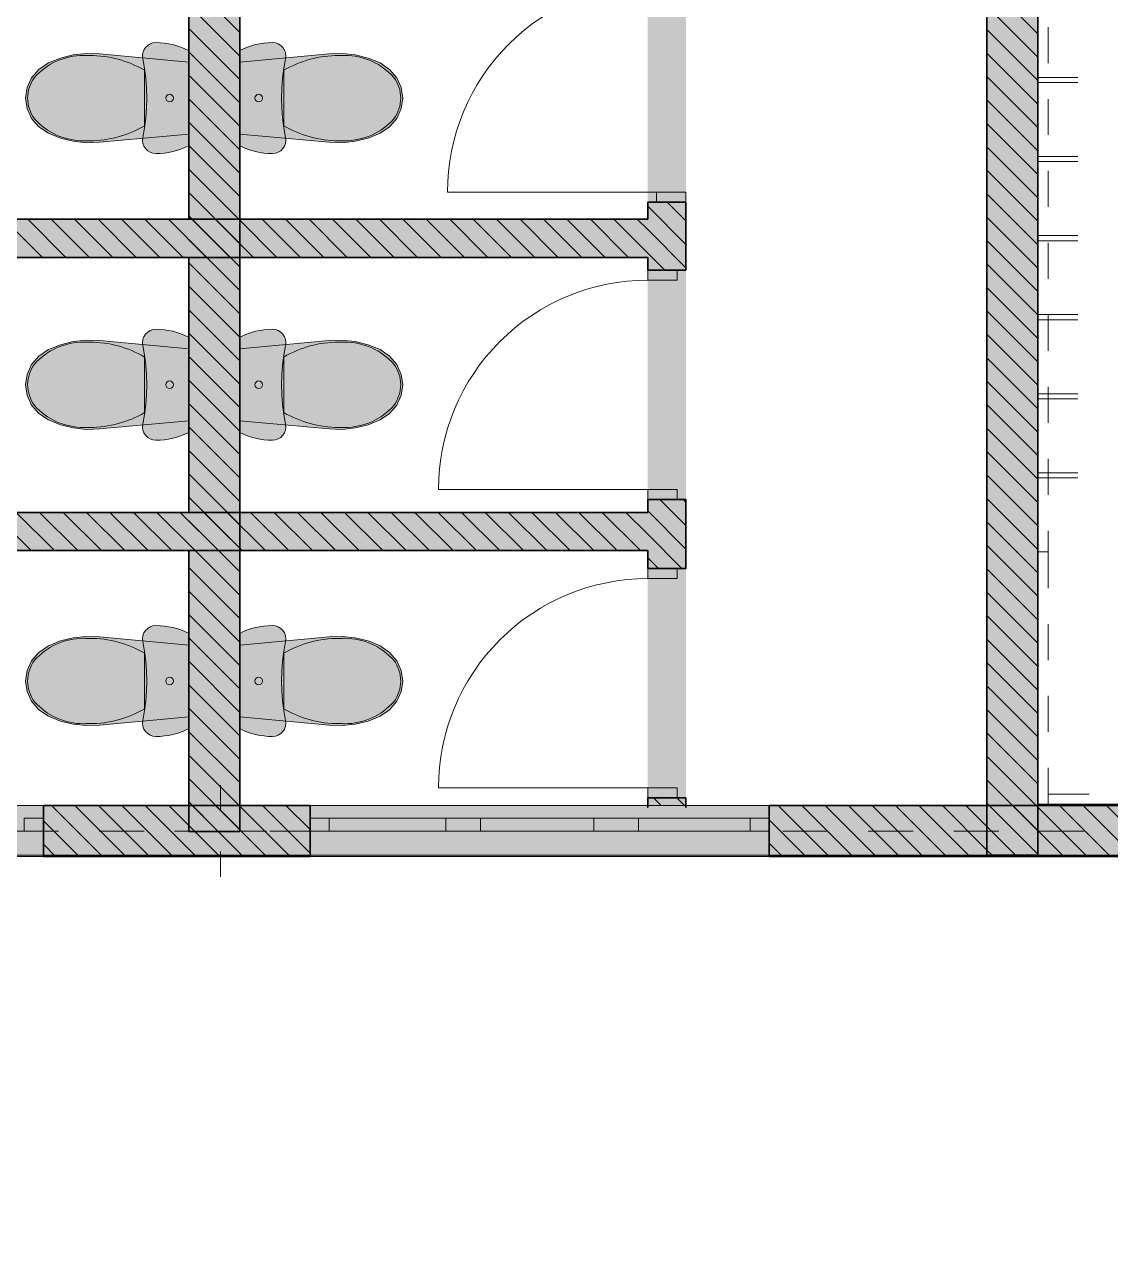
# Model space of a CAD drawing. Header units: inches. Extents: x 206002 to 410047, y 60394 to 83306.
# Drawn here: x 348531 to 352802, y 63865 to 68637 of the extents above; entities that cross this region are included whole.
import ezdxf

# ---------------------------------------------------------------- set-up
doc = ezdxf.new("R2010")
doc.units = ezdxf.units.IN
doc.header["$MEASUREMENT"] = 0
doc.layers.add('PDF_Structural - Bearing', color=7, linetype='Continuous')
doc.layers.add('PDF_Structural - Combined', color=7, linetype='Continuous')

msp = doc.modelspace()

# ---------------------------------------------------------------- hatches: boundary and pattern name
at = {"layer": 'PDF_Structural - Combined', "true_color": 0xffffff, "transparency": 33554559}
for points in [[(349177.1, 68159.1), (349177.1, 68533.6), (349161.9, 68540.7), (349146.4, 68546.9), (349130.6, 68552.2), (349114.5, 68556.6), (349098.1, 68560), (349081.6, 68562.5), (349064.9, 68563.9), (349048.2, 68564.4), (349036.7, 68563.1), (349025.7, 68559.4), (349015.8, 68553.1), (349007.5, 68545), (349001.2, 68535.3), (348997.1, 68524.4), (348995.6, 68512.8), (348996.6, 68501.2), (349003.4, 68462.8), (349008.3, 68424.2), (349011.2, 68385.3), (349012.2, 68346.3), (349011.2, 68307.4), (349008.3, 68268.5), (349003.4, 68229.8), (348996.6, 68191.4), (348995.6, 68179.9), (348997.1, 68168.3), (349001.2, 68157.4), (349007.5, 68147.6), (349015.8, 68139.5), (349025.7, 68133.3), (349036.7, 68129.5), (349048.2, 68128.2), (349064.9, 68128.7), (349081.6, 68130.2), (349098.1, 68132.6), (349114.5, 68136), (349130.6, 68140.5), (349146.4, 68145.7), (349161.9, 68152)], [(349377.6, 68159.1), (349392.7, 68152), (349408.2, 68145.7), (349424.1, 68140.5), (349440.2, 68136), (349456.5, 68132.6), (349473.1, 68130.2), (349489.7, 68128.7), (349506.4, 68128.2), (349518, 68129.5), (349529, 68133.3), (349538.9, 68139.5), (349547.2, 68147.6), (349553.5, 68157.4), (349557.5, 68168.3), (349559.1, 68179.9), (349558, 68191.4), (349551.2, 68229.8), (349546.3, 68268.5), (349543.4, 68307.4), (349542.4, 68346.3), (349543.4, 68385.3), (349546.3, 68424.2), (349551.2, 68462.8), (349558, 68501.2), (349559.1, 68512.8), (349557.5, 68524.4), (349553.5, 68535.3), (349547.2, 68545), (349538.9, 68553.1), (349529, 68559.4), (349518, 68563.1), (349506.4, 68564.4), (349489.7, 68563.9), (349473.1, 68562.5), (349456.5, 68560), (349440.2, 68556.6), (349424.1, 68552.2), (349408.2, 68546.9), (349392.7, 68540.7), (349377.6, 68533.6)], [(348722.4, 68176.5), (348773.9, 68170.9), (348825.8, 68172.5), (349177.1, 68204.9), (349177.1, 68487.7), (348825.8, 68520.2), (348773.9, 68521.7), (348722.4, 68516.1), (348672.6, 68503.7), (348625.5, 68484.7), (348588.2, 68459), (348559.6, 68425.9), (348541.6, 68387.5), (348535.4, 68346.3), (348541.6, 68305.2), (348559.6, 68266.8), (348588.2, 68233.6), (348625.5, 68207.9), (348672.6, 68188.9)], [(349832.2, 68176.5), (349882.1, 68188.9), (349929.2, 68207.9), (349966.5, 68233.6), (349995, 68266.8), (350013, 68305.2), (350019.3, 68346.3), (350013, 68387.5), (349995, 68425.9), (349966.5, 68459), (349929.2, 68484.7), (349882.1, 68503.7), (349832.2, 68516.1), (349780.7, 68521.7), (349728.9, 68520.2), (349377.6, 68487.7), (349377.6, 68204.9), (349728.9, 68172.5), (349780.7, 68170.9)], [(349177.1, 67031.8), (349177.1, 67406.3), (349161.9, 67413.4), (349146.4, 67419.8), (349130.6, 67425), (349114.5, 67429.4), (349098.1, 67432.8), (349081.6, 67435.2), (349064.9, 67436.7), (349048.2, 67437.2), (349036.7, 67435.9), (349025.7, 67432.1), (349015.8, 67426), (349007.5, 67417.9), (349001.2, 67408), (348997.1, 67397.1), (348995.6, 67385.6), (348996.6, 67374), (349003.4, 67335.6), (349008.3, 67296.9), (349011.2, 67258), (349012.2, 67219.1), (349011.2, 67180.1), (349008.3, 67141.2), (349003.4, 67102.6), (348996.6, 67064.2), (348995.6, 67052.6), (348997.1, 67041.1), (349001.2, 67030.1), (349007.5, 67020.4), (349015.8, 67012.2), (349025.7, 67006.1), (349036.7, 67002.4), (349048.2, 67001.1), (349064.9, 67001.6), (349081.6, 67003), (349098.1, 67005.5), (349114.5, 67008.9), (349130.6, 67013.2), (349146.4, 67018.5), (349161.9, 67024.7)], [(349377.6, 67031.8), (349392.7, 67024.7), (349408.2, 67018.5), (349424.1, 67013.2), (349440.2, 67008.9), (349456.5, 67005.5), (349473.1, 67003), (349489.7, 67001.6), (349506.4, 67001.1), (349518, 67002.4), (349529, 67006.1), (349538.9, 67012.2), (349547.2, 67020.4), (349553.5, 67030.1), (349557.5, 67041.1), (349559.1, 67052.6), (349558, 67064.2), (349551.2, 67102.6), (349546.3, 67141.2), (349543.4, 67180.1), (349542.4, 67219.1), (349543.4, 67258), (349546.3, 67296.9), (349551.2, 67335.6), (349558, 67374), (349559.1, 67385.6), (349557.5, 67397.1), (349553.5, 67408), (349547.2, 67417.9), (349538.9, 67426), (349529, 67432.1), (349518, 67435.9), (349506.4, 67437.2), (349489.7, 67436.7), (349473.1, 67435.2), (349456.5, 67432.8), (349440.2, 67429.4), (349424.1, 67425), (349408.2, 67419.8), (349392.7, 67413.4), (349377.6, 67406.3)], [(348722.4, 67049.3), (348773.9, 67043.8), (348825.8, 67045.3), (349177.1, 67077.8), (349177.1, 67360.5), (348825.8, 67392.9), (348773.9, 67394.5), (348722.4, 67389), (348672.6, 67376.5), (348625.5, 67357.5), (348588.2, 67331.8), (348559.6, 67298.6), (348541.6, 67260.2), (348535.4, 67219.1), (348541.6, 67177.9), (348559.6, 67139.5), (348588.2, 67106.4), (348625.5, 67080.8), (348672.6, 67061.7)], [(349832.2, 67049.3), (349882.1, 67061.7), (349929.2, 67080.8), (349966.5, 67106.4), (349995, 67139.5), (350013, 67177.9), (350019.3, 67219.1), (350013, 67260.2), (349995, 67298.6), (349966.5, 67331.8), (349929.2, 67357.5), (349882.1, 67376.5), (349832.2, 67389), (349780.7, 67394.5), (349728.9, 67392.9), (349377.6, 67360.5), (349377.6, 67077.8), (349728.9, 67045.3), (349780.7, 67043.8)], [(348722.4, 65884.5), (348773.9, 65879), (348825.8, 65880.6), (349177.1, 65913.1), (349177.1, 66195.7), (348825.8, 66228.2), (348773.9, 66229.7), (348722.4, 66224.3), (348672.6, 66211.9), (348625.5, 66192.7), (348588.2, 66167.1), (348559.6, 66134), (348541.6, 66095.6), (348535.4, 66054.4), (348541.6, 66013.3), (348559.6, 65974.9), (348588.2, 65941.7), (348625.5, 65916), (348672.6, 65896.9)], [(349177.1, 65867.2), (349177.1, 66241.7), (349161.9, 66248.8), (349146.4, 66255), (349130.6, 66260.3), (349114.5, 66264.6), (349098.1, 66268), (349081.6, 66270.5), (349064.9, 66271.9), (349048.2, 66272.4), (349036.7, 66271.2), (349025.7, 66267.4), (349015.8, 66261.3), (349007.5, 66253.1), (349001.2, 66243.4), (348997.1, 66232.4), (348995.6, 66220.9), (348996.6, 66209.3), (349003.4, 66171), (349008.3, 66132.3), (349011.2, 66093.4), (349012.2, 66054.4), (349011.2, 66015.5), (349008.3, 65976.6), (349003.4, 65937.9), (348996.6, 65899.5), (348995.6, 65887.9), (348997.1, 65876.4), (349001.2, 65865.5), (349007.5, 65855.6), (349015.8, 65847.5), (349025.7, 65841.4), (349036.7, 65837.6), (349048.2, 65836.3), (349064.9, 65836.8), (349081.6, 65838.3), (349098.1, 65840.7), (349114.5, 65844.1), (349130.6, 65848.5), (349146.4, 65853.8), (349161.9, 65860.1)], [(349377.6, 65867.2), (349392.7, 65860.1), (349408.2, 65853.8), (349424.1, 65848.5), (349440.2, 65844.1), (349456.5, 65840.7), (349473.1, 65838.3), (349489.7, 65836.8), (349506.4, 65836.3), (349518, 65837.6), (349529, 65841.4), (349538.9, 65847.5), (349547.2, 65855.6), (349553.5, 65865.5), (349557.5, 65876.4), (349559.1, 65887.9), (349558, 65899.5), (349551.2, 65937.9), (349546.3, 65976.6), (349543.4, 66015.5), (349542.4, 66054.4), (349543.4, 66093.4), (349546.3, 66132.3), (349551.2, 66171), (349558, 66209.3), (349559.1, 66220.9), (349557.5, 66232.4), (349553.5, 66243.4), (349547.2, 66253.1), (349538.9, 66261.3), (349529, 66267.4), (349518, 66271.2), (349506.4, 66272.4), (349489.7, 66271.9), (349473.1, 66270.5), (349456.5, 66268), (349440.2, 66264.6), (349424.1, 66260.3), (349408.2, 66255), (349392.7, 66248.8), (349377.6, 66241.7)], [(349832.2, 65884.5), (349882.1, 65896.9), (349929.2, 65916), (349966.5, 65941.7), (349995, 65974.9), (350013, 66013.3), (350019.3, 66054.4), (350013, 66095.6), (349995, 66134), (349966.5, 66167.1), (349929.2, 66192.7), (349882.1, 66211.9), (349832.2, 66224.3), (349780.7, 66229.7), (349728.9, 66228.2), (349377.6, 66195.7), (349377.6, 65913.1), (349728.9, 65880.6), (349780.7, 65879)]]:
    msp.add_hatch(color=7, dxfattribs=at).paths.add_polyline_path(points)

# ---------------------------------------------------------------- linework, layer by layer
at = {"layer": 'PDF_Structural - Bearing', "lineweight": 18}
msp.add_lwpolyline([(409967, 74292.9), (379486.7, 74292.9), (379486.7, 81254.4), (376478.8, 81254.4), (376478.8, 74292.9), (345998.6, 74292.9), (345998.6, 65369.4), (355523.7, 65369.4), (355523.7, 63865.4), (400642.4, 63865.4), (400642.4, 65369.4), (409967, 65369.4)], close=True, dxfattribs=at)
at = {"layer": 'PDF_Structural - Bearing', "lineweight": 35}
for points in [[(352077.6, 71886.5), (352114.7, 71886.5), (352077.6, 71886.5), (352077.6, 72001.8), (352077.6, 71886.5), (352315.2, 71886.5), (352315.2, 65369.4), (352515.7, 65369.4), (352515.7, 71986.8), (352315.2, 71986.8)], [(349177.1, 66567.2), (349177.1, 65462.7), (349377.6, 65462.7), (349377.6, 68873.3), (350981.7, 68873.3), (350981.7, 68839.4), (351016.8, 68839.4), (350981.7, 68839.4), (350981.7, 68876.5), (350981.7, 68839.4)], [(349177.1, 68873.3), (349177.1, 67870.6)], [(350981.7, 67937), (350981.7, 67899.9), (350981.7, 67937), (351016.8, 67937), (350981.7, 67937), (350981.7, 67870.6), (349302.3, 67870.6), (347552.7, 67870.6), (347552.7, 67922.3), (347552.7, 67885.2), (347552.7, 67922.3), (347552.7, 67885.2)], [(351132.1, 67937), (351132.1, 67670.3), (351097, 67670.3), (350981.7, 67670.3), (350981.7, 67707.4)], [(351132.1, 67899.9), (351132.1, 67937), (351132.1, 67899.9), (351132.1, 67937), (351016.8, 67937), (351132.1, 67937), (351016.8, 67937), (350981.7, 67937), (350981.7, 67899.9)], [(347552.7, 67707.4), (347552.7, 67670.3), (347552.7, 67707.4), (347552.7, 67670.3), (347552.7, 67720.2), (349302.3, 67720.2), (350981.7, 67720.2), (350981.7, 67670.3), (351097, 67670.3), (350981.7, 67670.3), (350981.7, 67707.4), (350981.7, 67670.3)], [(349177.1, 67720.2), (349177.1, 66717.6)], [(351132.1, 67670.3), (351132.1, 67707.4)], [(350981.7, 66767.9), (350981.7, 66730.8), (350981.7, 66767.9), (351097, 66767.9), (350981.7, 66767.9), (350981.7, 66717.6), (349302.3, 66717.6), (347552.7, 66717.6), (347552.7, 66767.9), (347552.7, 66730.8), (347552.7, 66767.9), (347552.7, 66730.8)], [(351132.1, 66767.9), (351132.1, 66497.1), (351097, 66497.1), (350981.7, 66497.1), (350981.7, 66534.2)], [(350981.7, 66730.8), (350981.7, 66767.9), (351097, 66767.9), (351132.1, 66767.9), (351097, 66767.9), (351132.1, 66767.9), (351132.1, 66730.8), (351132.1, 66767.9), (351132.1, 66730.8)], [(347552.7, 66563.9), (347552.7, 66526.8), (347552.7, 66563.9), (347552.7, 66526.8), (347552.7, 66567.2), (349302.3, 66567.2), (350981.7, 66567.2), (350981.7, 66497.1), (351097, 66497.1), (350981.7, 66497.1), (350981.7, 66534.2), (350981.7, 66497.1)], [(351132.1, 66497.1), (351132.1, 66534.2)], [(349604.4, 65364.3), (349654.5, 65364.3), (349654.5, 65464.6), (349654.5, 65514.7), (349654.5, 65564.9), (348605.8, 65564.9), (348605.8, 65514.7), (348605.8, 65464.6), (348605.8, 65364.3), (348655.9, 65364.3)], [(350981.7, 65594.8), (350981.7, 65557.7), (350981.7, 65594.8), (351097, 65594.8), (351132.1, 65594.8), (351132.1, 65557.7), (351132.1, 65594.8), (351132.1, 65557.7)], [(351132.1, 65594.8), (351097, 65594.8), (350981.7, 65594.8), (350981.7, 65557.7)], [(351132.1, 65564.9), (351132.1, 65594.8), (351097, 65594.8), (350981.7, 65594.8), (350981.7, 65564.9)], [(351459.3, 65364.3), (351459.3, 65464.6), (351459.3, 65514.7), (351459.3, 65564.9), (352315.2, 65564.9), (353020.8, 65564.9), (353020.8, 65514.7), (353020.8, 65464.6), (353020.8, 65364.3), (352970.6, 65364.3)], [(348605.8, 65364.3), (349654.5, 65364.3)], [(351509.4, 65364.3), (351459.3, 65364.3), (352315.2, 65364.3), (353020.8, 65364.3)]]:
    msp.add_lwpolyline(points, dxfattribs=at)
at = {"layer": 'PDF_Structural - Bearing', "lineweight": 9}
for points in [[(349177.1, 68804.6), (349377.6, 68604.1)], [(352315.2, 68800), (352515.7, 68599.5)], [(349177.1, 68712.4), (349377.6, 68511.8)], [(352315.2, 68707.8), (352515.7, 68507.3)], [(349177.1, 68620.2), (349377.6, 68419.7)], [(352315.2, 68615.7), (352515.7, 68415.2)], [(349177.1, 68528.1), (349377.6, 68327.5)], [(352315.2, 68523.6), (352515.7, 68323)], [(349177.1, 68435.9), (349377.6, 68235.4)], [(352315.2, 68431.4), (352515.7, 68230.9)], [(349177.1, 68343.7), (349377.6, 68143.2)], [(352315.2, 68339.2), (352515.7, 68138.7)], [(349177.1, 68251.5), (349377.6, 68051)], [(352315.2, 68247), (352515.7, 68046.5)], [(349177.1, 68159.4), (349377.6, 67958.9)], [(352315.2, 68154.9), (352515.7, 67954.4)], [(349177.1, 68067.3), (349377.6, 67866.7)], [(352315.2, 68062.8), (352515.7, 67862.2)], [(349177.1, 67975), (349377.6, 67774.5)], [(352315.2, 67970.5), (352515.7, 67770)], [(350981.7, 67921.6), (351132.1, 67771.2)], [(351058.4, 67937), (351132.1, 67863.3)], [(348452, 67870.6), (348602.4, 67720.2)], [(348544.1, 67870.6), (348694.5, 67720.2)], [(348636.3, 67870.6), (348786.7, 67720.2)], [(348728.5, 67870.6), (348878.8, 67720.2)], [(348820.6, 67870.6), (348971, 67720.2)], [(348912.8, 67870.6), (349063.2, 67720.2)], [(349005, 67870.6), (349155.3, 67720.2)], [(349097.1, 67870.6), (349247.5, 67720.2)], [(349177.1, 67882.9), (349377.6, 67682.3)], [(349189.3, 67870.6), (349302.3, 67757.6), (349339.7, 67720.2)], [(349281.5, 67870.6), (349302.3, 67849.8), (349431.9, 67720.2)], [(349373.6, 67870.6), (349524, 67720.2)], [(349465.8, 67870.6), (349616.2, 67720.2)], [(349558, 67870.6), (349708.4, 67720.2)], [(349650.1, 67870.6), (349800.5, 67720.2)], [(349742.3, 67870.6), (349892.7, 67720.2)], [(349834.5, 67870.6), (349984.8, 67720.2)], [(349926.6, 67870.6), (350077, 67720.2)], [(350018.8, 67870.6), (350169.2, 67720.2)], [(350111, 67870.6), (350261.3, 67720.2)], [(350203.1, 67870.6), (350353.5, 67720.2)], [(350295.3, 67870.6), (350445.7, 67720.2)], [(350387.5, 67870.6), (350537.8, 67720.2)], [(350479.6, 67870.6), (350630, 67720.2)], [(350571.8, 67870.6), (350722.2, 67720.2)], [(350663.9, 67870.6), (350814.3, 67720.2)], [(350756.1, 67870.6), (350906.5, 67720.2)], [(350848.3, 67870.6), (350981.7, 67737.2), (351048.7, 67670.3)], [(350940.5, 67870.6), (350981.7, 67829.4), (351132.1, 67679)], [(352315.2, 67878.4), (352515.7, 67677.8)], [(349177.1, 67790.7), (349377.6, 67590.2)], [(352315.2, 67786.2), (352515.7, 67585.7)], [(349177.1, 67698.6), (349377.6, 67498.1)], [(352315.2, 67694.1), (352515.7, 67493.6)], [(349177.1, 67606.5), (349377.6, 67405.9)], [(352315.2, 67601.8), (352515.7, 67401.3)], [(349177.1, 67514.2), (349377.6, 67313.7)], [(352315.2, 67509.7), (352515.7, 67309.2)], [(349177.1, 67422.1), (349377.6, 67221.5)], [(352315.2, 67417.6), (352515.7, 67217)], [(349177.1, 67329.9), (349377.6, 67129.4)], [(352315.2, 67325.4), (352515.7, 67124.9)], [(349177.1, 67237.8), (349377.6, 67037.3)], [(352315.2, 67233.2), (352515.7, 67032.6)], [(349177.1, 67145.5), (349377.6, 66945)], [(352315.2, 67141), (352515.7, 66940.5)], [(349177.1, 67053.4), (349377.6, 66852.9)], [(352315.2, 67048.9), (352515.7, 66848.4)], [(349177.1, 66961.3), (349377.6, 66760.7)], [(352315.2, 66956.7), (352515.7, 66756.2)], [(349177.1, 66869.1), (349377.6, 66668.6)], [(352315.2, 66864.5), (352515.7, 66664)], [(349177.1, 66776.9), (349377.6, 66576.3)], [(351029.4, 66767.9), (351132.1, 66665.2)], [(351121.5, 66767.9), (351132.1, 66757.3)], [(352315.2, 66772.4), (352515.7, 66571.8)], [(348406.8, 66717.6), (348557.2, 66567.2)], [(348499, 66717.6), (348649.4, 66567.2)], [(348591.2, 66717.6), (348741.6, 66567.2)], [(348683.3, 66717.6), (348833.7, 66567.2)], [(348775.5, 66717.6), (348925.9, 66567.2)], [(348867.7, 66717.6), (349018.1, 66567.2)], [(348959.8, 66717.6), (349110.2, 66567.2)], [(349052, 66717.6), (349202.4, 66567.2)], [(349144.2, 66717.6), (349294.6, 66567.2)], [(349236.3, 66717.6), (349302.3, 66651.6), (349386.7, 66567.2)], [(349328.5, 66717.6), (349478.9, 66567.2)], [(349420.7, 66717.6), (349571.1, 66567.2)], [(349512.8, 66717.6), (349663.2, 66567.2)], [(349605, 66717.6), (349755.4, 66567.2)], [(349697.2, 66717.6), (349847.6, 66567.2)], [(349789.3, 66717.6), (349939.7, 66567.2)], [(349881.5, 66717.6), (350031.9, 66567.2)], [(349973.7, 66717.6), (350124.1, 66567.2)], [(350065.8, 66717.6), (350216.2, 66567.2)], [(350158, 66717.6), (350308.4, 66567.2)], [(350250.2, 66717.6), (350400.6, 66567.2)], [(350342.3, 66717.6), (350492.7, 66567.2)], [(350434.5, 66717.6), (350584.9, 66567.2)], [(350526.7, 66717.6), (350677.1, 66567.2)], [(350618.8, 66717.6), (350769.2, 66567.2)], [(350711, 66717.6), (350861.4, 66567.2)], [(350803.2, 66717.6), (350953.6, 66567.2)], [(350895.3, 66717.6), (350981.7, 66631.2), (351115.8, 66497.1)], [(350981.7, 66723.4), (351132.1, 66573)], [(349177.1, 66684.7), (349377.6, 66484.2)], [(352315.2, 66680.2), (352515.7, 66479.7)], [(349177.1, 66592.6), (349377.6, 66392.1)], [(352315.2, 66588.1), (352515.7, 66387.5)], [(350981.7, 66539), (351023.6, 66497.1)], [(349177.1, 66500.4), (349377.6, 66299.9)], [(352315.2, 66495.9), (352515.7, 66295.4)], [(349177.1, 66408.2), (349377.6, 66207.7)], [(352315.2, 66403.7), (352515.7, 66203.2)], [(349177.1, 66316.1), (349377.6, 66115.5)], [(352315.2, 66311.5), (352515.7, 66111)], [(349177.1, 66223.9), (349377.6, 66023.4)], [(352315.2, 66219.4), (352515.7, 66018.9)], [(349177.1, 66131.8), (349377.6, 65931.2)], [(352315.2, 66127.3), (352515.7, 65926.7)], [(349177.1, 66039.5), (349377.6, 65839)], [(352315.2, 66035), (352515.7, 65834.5)], [(349177.1, 65947.4), (349377.6, 65746.9)], [(352315.2, 65942.9), (352515.7, 65742.3)], [(349177.1, 65855.2), (349377.6, 65654.7)], [(352315.2, 65850.7), (352515.7, 65650.2)], [(349177.1, 65763.1), (349377.6, 65562.6)], [(352315.2, 65758.6), (352515.7, 65558.1)], [(349177.1, 65671), (349377.6, 65470.4)], [(352315.2, 65666.3), (352515.7, 65465.8)], [(348637.9, 65564.9), (348838.4, 65364.3)], [(348730.1, 65564.9), (348930.6, 65364.3)], [(348822.2, 65564.9), (349022.8, 65364.3)], [(348914.4, 65564.9), (349114.9, 65364.3)], [(349006.6, 65564.9), (349207.1, 65364.3)], [(349098.7, 65564.9), (349299.3, 65364.3)], [(349177.1, 65578.7), (349293.1, 65462.7)], [(349190.9, 65564.9), (349391.4, 65364.3)], [(349283.1, 65564.9), (349483.6, 65364.3)], [(349375.2, 65564.9), (349575.8, 65364.3)], [(349467.4, 65564.9), (349654.5, 65377.8)], [(349559.6, 65564.9), (349654.5, 65469.9)], [(349651.7, 65564.9), (349654.5, 65562.1)], [(351004.3, 65594.8), (351034.2, 65564.9)], [(351096.5, 65594.8), (351126.4, 65564.9)], [(351495.1, 65564.9), (351695.6, 65364.3)], [(351587.2, 65564.9), (351787.7, 65364.3)], [(351679.4, 65564.9), (351880, 65364.3)], [(351771.6, 65564.9), (351972.1, 65364.3)], [(351863.7, 65564.9), (352064.2, 65364.3)], [(351955.9, 65564.9), (352156.4, 65364.3)], [(352048.1, 65564.9), (352248.6, 65364.3)], [(352140.2, 65564.9), (352315.2, 65389.9)], [(352232.4, 65564.9), (352315.2, 65482.1)], [(352315.2, 65574.2), (352515.7, 65373.7)], [(352324.5, 65564.9), (352525.1, 65364.3)], [(352416.8, 65564.9), (352617.3, 65364.3)], [(352508.9, 65564.9), (352709.4, 65364.3)], [(352601.1, 65564.9), (352801.6, 65364.3)], [(352693.2, 65564.9), (352893.7, 65364.3)], [(352785.3, 65564.9), (352985.9, 65364.3)], [(348605.8, 65504.8), (348746.3, 65364.3)], [(349177.1, 65486.6), (349200.9, 65462.7)], [(351459.3, 65508.5), (351603.4, 65364.3)], [(352427.9, 65369.4), (352315.2, 65482.1), (352432.9, 65364.3)], [(351459.3, 65416.4), (351511.3, 65364.3)], [(348605.8, 65412.7), (348654.1, 65364.3)], [(352335.8, 65369.4), (352315.2, 65389.9), (352340.8, 65364.3)]]:
    msp.add_lwpolyline(points, dxfattribs=at)
at = {"layer": 'PDF_Structural - Bearing', "lineweight": 18}
for points in [[(351016.8, 67977.1), (350194.7, 67977.1, -0.414229), (351016.8, 68799.3)], [(350981.7, 66808), (350159.6, 66808, -0.414229), (350981.7, 67630.2)], [(350981.7, 65634.9), (350159.6, 65634.9, -0.414228), (350981.7, 66457)]]:
    msp.add_lwpolyline(points, format="xyb", dxfattribs=at)
at = {"layer": 'PDF_Structural - Bearing', "lineweight": 20}
for points in [[(351016.8, 67937), (351016.8, 67977.1), (351132.1, 67977.1), (351132.1, 67937)], [(351097, 67670.3), (351097, 67630.2), (350981.7, 67630.2), (350981.7, 67670.3)], [(350981.7, 66767.9), (350981.7, 66808), (351097, 66808), (351097, 66767.9)], [(351097, 66497.1), (351097, 66457), (350981.7, 66457), (350981.7, 66497.1)], [(350981.7, 65594.8), (350981.7, 65634.9), (351097, 65634.9), (351097, 65594.8)]]:
    msp.add_lwpolyline(points, close=True, dxfattribs=at)
at = {"layer": 'PDF_Structural - Bearing', "lineweight": 35}
for points in [[(351132.1, 67707.4), (351132.1, 67670.3), (351097, 67670.3), (351132.1, 67670.3)], [(351132.1, 66534.2), (351132.1, 66497.1), (351097, 66497.1), (351132.1, 66497.1)]]:
    msp.add_lwpolyline(points, close=True, dxfattribs=at)
at = {"layer": 'PDF_Structural - Bearing', "lineweight": 0}
for points in [[(349302.3, 65544.8), (349302.3, 65645.1)], [(349222.1, 65464.6), (349121.8, 65464.6)], [(349302.3, 65464.6), (349302.3, 65464.6)], [(349382.5, 65464.6), (349482.8, 65464.6)], [(349302.3, 65384.4), (349302.3, 65284.1)]]:
    msp.add_lwpolyline(points, dxfattribs=at)
at = {"layer": 'PDF_Structural - Bearing', "lineweight": 13}
for points in [[(348605.8, 65564.9), (346801, 65564.9), (346801, 65514.7), (346801, 65464.6), (346801, 65514.7), (346876.2, 65514.7), (346876.2, 65464.6), (346801, 65464.6), (346801, 65364.3), (348605.8, 65364.3), (348605.8, 65464.6), (348605.8, 65514.7)], [(351459.3, 65564.9), (349654.5, 65564.9), (349654.5, 65514.7), (349654.5, 65464.6), (349654.5, 65514.7), (349729.7, 65514.7), (349729.7, 65464.6), (349654.5, 65464.6), (349654.5, 65364.3), (351459.3, 65364.3), (351459.3, 65464.6), (351459.3, 65514.7)], [(348605.8, 65514.7), (348530.6, 65514.7), (348530.6, 65464.6), (348605.8, 65464.6)], [(350256.1, 65514.7), (350187.9, 65514.7), (350187.9, 65464.6), (350256.1, 65464.6), (350324.3, 65464.6), (350324.3, 65514.7)], [(350857.7, 65514.7), (350770, 65514.7), (350770, 65464.6), (350857.7, 65464.6), (350945.4, 65464.6), (350945.4, 65514.7)], [(351459.3, 65514.7), (351384.1, 65514.7), (351384.1, 65464.6), (351459.3, 65464.6)]]:
    msp.add_lwpolyline(points, close=True, dxfattribs=at)
at = {"layer": 'PDF_Structural - Bearing', "lineweight": 18}
for points in [[(348533, 65564.9), (348674.5, 65564.9)], [(348729.1, 65564.9), (348870.6, 65564.9)], [(348925.3, 65564.9), (349066.8, 65564.9)], [(349121.4, 65564.9), (349262.9, 65564.9)], [(349317.5, 65564.9), (349459, 65564.9)], [(349513.6, 65564.9), (349655.1, 65564.9)], [(349709.8, 65564.9), (349851.3, 65564.9)], [(349905.9, 65564.9), (350047.4, 65564.9)], [(350102, 65564.9), (350243.5, 65564.9)], [(350298.2, 65564.9), (350439.6, 65564.9)], [(350494.3, 65564.9), (350635.8, 65564.9)], [(350690.4, 65564.9), (350831.9, 65564.9)], [(350886.5, 65564.9), (351028, 65564.9)], [(351082.7, 65564.9), (351224.2, 65564.9)], [(351278.8, 65564.9), (351420.3, 65564.9)], [(351474.9, 65564.9), (351616.4, 65564.9)], [(351671, 65564.9), (351812.6, 65564.9)], [(351867.2, 65564.9), (352008.7, 65564.9)], [(352063.3, 65564.9), (352204.8, 65564.9)], [(352259.5, 65564.9), (352400.9, 65564.9)], [(352455.6, 65564.9), (352597, 65564.9)], [(352651.7, 65564.9), (352793.2, 65564.9)], [(348530.8, 65364.3), (348672.3, 65364.3)], [(348726.9, 65364.3), (348868.4, 65364.3)], [(348923.1, 65364.3), (349064.6, 65364.3)], [(349119.2, 65364.3), (349260.7, 65364.3)], [(349315.3, 65364.3), (349456.8, 65364.3)], [(349511.5, 65364.3), (349652.9, 65364.3)], [(349707.6, 65364.3), (349849.1, 65364.3)], [(349903.7, 65364.3), (350045.2, 65364.3)], [(350099.8, 65364.3), (350241.3, 65364.3)], [(350296, 65364.3), (350437.4, 65364.3)], [(350492.1, 65364.3), (350633.6, 65364.3)], [(350688.2, 65364.3), (350829.7, 65364.3)], [(350884.3, 65364.3), (351025.8, 65364.3)], [(351080.5, 65364.3), (351222, 65364.3)], [(351276.6, 65364.3), (351418.1, 65364.3)], [(351472.7, 65364.3), (351614.2, 65364.3)], [(351668.9, 65364.3), (351810.4, 65364.3)], [(351865, 65364.3), (352006.5, 65364.3)], [(352061.1, 65364.3), (352202.6, 65364.3)], [(352257.3, 65364.3), (352398.7, 65364.3)], [(352453.4, 65364.3), (352594.8, 65364.3)], [(352649.5, 65364.3), (352791, 65364.3)]]:
    msp.add_lwpolyline(points, dxfattribs=at)
at = {"layer": 'PDF_Structural - Bearing', "lineweight": 13}
for points in [[(350187.9, 65514.7), (349729.7, 65514.7)], [(350770, 65514.7), (350324.3, 65514.7)], [(351384.1, 65514.7), (350945.4, 65514.7)], [(349729.7, 65464.6), (350187.9, 65464.6)], [(350324.3, 65464.6), (350770, 65464.6)], [(350945.4, 65464.6), (351384.1, 65464.6)], [(348605.8, 65364.3), (348655.9, 65364.3)], [(349654.5, 65364.3), (349604.4, 65364.3)], [(351459.3, 65364.3), (351509.4, 65364.3)]]:
    msp.add_lwpolyline(points, dxfattribs=at)
at = {"layer": 'PDF_Structural - Bearing', "lineweight": 20}
for points in [[(348488.6, 65464.6), (348665.4, 65464.6)], [(348753.9, 65464.6), (348753.9, 65464.6)], [(348824.6, 65464.6), (349001.5, 65464.6)], [(349089.9, 65464.6), (349089.9, 65464.6)], [(349160.6, 65464.6), (349337.5, 65464.6)], [(349425.9, 65464.6), (349425.9, 65464.6)], [(349496.7, 65464.6), (349673.5, 65464.6)], [(349761.9, 65464.6), (349761.9, 65464.6)], [(349832.7, 65464.6), (350009.5, 65464.6)], [(350098, 65464.6), (350098, 65464.6)], [(350168.7, 65464.6), (350345.5, 65464.6)], [(350434, 65464.6), (350434, 65464.6)], [(350504.7, 65464.6), (350681.6, 65464.6)], [(350770, 65464.6), (350770, 65464.6)], [(350840.7, 65464.6), (351017.6, 65464.6)], [(351106, 65464.6), (351106, 65464.6)], [(351176.8, 65464.6), (351353.6, 65464.6)], [(351442, 65464.6), (351442, 65464.6)], [(351512.8, 65464.6), (351689.7, 65464.6)], [(351778.1, 65464.6), (351778.1, 65464.6)], [(351848.8, 65464.6), (352025.6, 65464.6)], [(352114.1, 65464.6), (352114.1, 65464.6)], [(352184.9, 65464.6), (352361.7, 65464.6)], [(352450.2, 65464.6), (352450.2, 65464.6)], [(352520.8, 65464.6), (352697.7, 65464.6)], [(352786.1, 65464.6), (352786.1, 65464.6)]]:
    msp.add_lwpolyline(points, dxfattribs=at)
at = {"layer": 'PDF_Structural - Bearing', "color": 7, "lineweight": 0, "true_color": 0xffffff, "transparency": 33554559}
for points in [[(352515.7, 65369.4), (352315.2, 65369.4), (352515.7, 71986.8), (352315.2, 71986.8)], [(349177.1, 68873.3), (349377.6, 68873.3), (349177.1, 65462.7), (349377.6, 65462.7)], [(351132.1, 67937), (350981.7, 67937), (351132.1, 68839.4), (350981.7, 68839.4)], [(351016.8, 67937), (351132.1, 67937), (351016.8, 67977.1), (351132.1, 67977.1)], [(351132.1, 67937), (351132.1, 67670.3), (350981.7, 67937), (350981.7, 67670.3)], [(349302.3, 67870.6), (349302.3, 67720.2), (347552.7, 67870.6), (347552.7, 67720.2)], [(349302.3, 67720.2), (349302.3, 67870.6), (350981.7, 67720.2), (350981.7, 67870.6)], [(350981.7, 66767.9), (350981.7, 67670.3), (351132.1, 66767.9), (351132.1, 67670.3)], [(351097, 67670.3), (350981.7, 67670.3), (351097, 67630.2), (350981.7, 67630.2)], [(350981.7, 66767.9), (351097, 66767.9), (350981.7, 66808), (351097, 66808)], [(350981.7, 66767.9), (351132.1, 66767.9), (350981.7, 66497.1), (351132.1, 66497.1)], [(349302.3, 66717.6), (349302.3, 66567.2), (347552.7, 66717.6), (347552.7, 66567.2)], [(349302.3, 66567.2), (349302.3, 66717.6), (350981.7, 66567.2), (350981.7, 66717.6)], [(350981.7, 65594.8), (350981.7, 66497.1), (351132.1, 65594.8), (351132.1, 66497.1)], [(351097, 66497.1), (350981.7, 66497.1), (351097, 66457), (350981.7, 66457)], [(350981.7, 65594.8), (351097, 65594.8), (350981.7, 65634.9), (351097, 65634.9)], [(348605.8, 65364.3), (346801, 65364.3), (348605.8, 65564.9), (346801, 65564.9)], [(349654.5, 65364.3), (348605.8, 65364.3), (349654.5, 65564.9), (348605.8, 65564.9)], [(351459.3, 65364.3), (349654.5, 65364.3), (351459.3, 65564.9), (349654.5, 65564.9)], [(350981.7, 65594.8), (351132.1, 65594.8), (350981.7, 65564.9), (351132.1, 65564.9)], [(352315.2, 65364.3), (351459.3, 65364.3), (352315.2, 65564.9), (351459.3, 65564.9)], [(352315.2, 65564.9), (353020.8, 65564.9), (352315.2, 65364.3), (353020.8, 65364.3)], [(348605.8, 65514.7), (348530.6, 65514.7), (348605.8, 65464.6), (348530.6, 65464.6)], [(349654.5, 65464.6), (349729.7, 65464.6), (349654.5, 65514.7), (349729.7, 65514.7)], [(349729.7, 65464.6), (350187.9, 65464.6), (349729.7, 65514.7), (350187.9, 65514.7)], [(350256.1, 65514.7), (350187.9, 65514.7), (350256.1, 65464.6), (350187.9, 65464.6)], [(350256.1, 65464.6), (350324.3, 65464.6), (350256.1, 65514.7), (350324.3, 65514.7)], [(350324.3, 65464.6), (350770, 65464.6), (350324.3, 65514.7), (350770, 65514.7)], [(350857.7, 65514.7), (350770, 65514.7), (350857.7, 65464.6), (350770, 65464.6)], [(350857.7, 65464.6), (350945.4, 65464.6), (350857.7, 65514.7), (350945.4, 65514.7)], [(350945.4, 65464.6), (351384.1, 65464.6), (350945.4, 65514.7), (351384.1, 65514.7)], [(351459.3, 65514.7), (351384.1, 65514.7), (351459.3, 65464.6), (351384.1, 65464.6)]]:
    msp.add_solid(points, dxfattribs=at)
at = {"layer": 'PDF_Structural - Combined', "lineweight": 9}
for points in [[(352515.7, 68488.2), (352515.7, 68629.6)], [(352515.7, 68625.7), (352515.7, 68484.3)], [(352555.8, 68484.3), (352555.8, 68625.7)], [(352672.3, 68427.4), (352515.7, 68427.4)], [(352672.3, 68407.4), (352515.7, 68407.4)], [(352515.7, 68205.2), (352515.7, 68346.7)], [(352515.7, 68342.8), (352515.7, 68201.3)], [(352555.8, 68201.3), (352555.8, 68342.8)], [(352672.3, 68116.6), (352515.7, 68116.6)], [(352672.3, 68096.5), (352515.7, 68096.5)], [(352515.7, 67922.2), (352515.7, 68063.8)], [(352515.7, 68059.8), (352515.7, 67918.4)], [(352555.8, 67918.4), (352555.8, 68059.8)], [(352672.3, 67805.8), (352515.7, 67805.8)], [(352672.3, 67785.7), (352515.7, 67785.7)], [(352515.7, 67639.2), (352515.7, 67780.7)], [(352515.7, 67776.8), (352515.7, 67635.3)], [(352555.8, 67635.3), (352555.8, 67776.8)], [(352515.7, 67356.3), (352515.7, 67497.8)], [(352672.3, 67495), (352515.7, 67495)], [(352515.7, 67493.9), (352515.7, 67352.4)], [(352672.3, 67474.9), (352515.7, 67474.9)], [(352555.8, 67352.4), (352555.8, 67493.9)], [(352515.7, 67073.3), (352515.7, 67214.8)], [(352515.7, 67210.9), (352515.7, 67069.4)], [(352672.3, 67184.1), (352515.7, 67184.1)], [(352555.8, 67069.4), (352555.8, 67210.9)], [(352672.3, 67164.1), (352515.7, 67164.1)], [(352515.7, 66853.3), (352672.3, 66853.3), (352515.7, 66853.3), (352515.7, 66931.9)], [(352515.7, 66928), (352515.7, 66786.5)], [(352555.8, 66786.5), (352555.8, 66928)], [(352515.7, 66716.8), (352515.7, 66873.3), (352672.3, 66873.3)], [(352515.7, 66645), (352515.7, 66562.5), (352555.8, 66562.5), (352555.8, 66645)], [(352515.7, 66433.9), (352515.7, 66575.3)], [(352555.8, 66419.9), (352555.8, 66562.5), (352515.7, 66562.5), (352515.7, 66419.9)], [(352515.7, 66150.9), (352515.7, 66292.4)], [(352515.7, 66278.5), (352515.7, 66137)], [(352555.8, 66137), (352555.8, 66278.5)], [(352515.7, 65868), (352515.7, 66009.4)], [(352515.7, 65995.5), (352515.7, 65854)], [(352555.8, 65854), (352555.8, 65995.5)], [(352588.8, 65569.9), (352515.7, 65569.9), (352515.7, 65726.4)], [(352716.9, 65610), (352555.8, 65610), (352555.8, 65569.9), (352515.7, 65569.9), (352515.7, 65712.6)], [(352555.8, 65712.6), (352555.8, 65569.9), (352716.9, 65569.9), (352858.3, 65569.9), (352999.8, 65569.9), (353141.3, 65569.9), (353282.8, 65569.9), (353424.3, 65569.9), (353565.8, 65569.9), (353707.3, 65569.9), (353848.7, 65569.9), (353990.2, 65569.9), (354131.7, 65569.9), (354273.2, 65569.9), (354414.6, 65569.9), (354556.1, 65569.9), (354697.7, 65569.9), (354839.2, 65569.9), (354980.6, 65569.9), (355122.1, 65569.9), (355283, 65569.9), (355283, 65610), (355122.1, 65610)]]:
    msp.add_lwpolyline(points, dxfattribs=at)
for points in [[(349177.1, 68159.1), (349161.9, 68152), (349146.4, 68145.7), (349130.6, 68140.5), (349114.5, 68136), (349098.1, 68132.6), (349081.6, 68130.2), (349064.9, 68128.7), (349048.2, 68128.2), (349036.7, 68129.5), (349025.7, 68133.3), (349015.8, 68139.5), (349007.5, 68147.6), (349001.2, 68157.4), (348997.1, 68168.3), (348995.6, 68179.9), (348996.6, 68191.4), (349003.4, 68229.8), (349008.3, 68268.5), (349011.2, 68307.4), (349012.2, 68346.3), (349011.2, 68385.3), (349008.3, 68424.2), (349003.4, 68462.8), (348996.6, 68501.2), (348995.6, 68512.8), (348997.1, 68524.4), (349001.2, 68535.3), (349007.5, 68545), (349015.8, 68553.2), (349025.7, 68559.4), (349036.7, 68563.1), (349048.2, 68564.4), (349064.9, 68563.9), (349081.6, 68562.5), (349098.1, 68560), (349114.5, 68556.6), (349130.6, 68552.2), (349146.4, 68546.9), (349161.9, 68540.7), (349177.1, 68533.6)], [(349377.6, 68159.1), (349392.7, 68152), (349408.2, 68145.7), (349424.1, 68140.5), (349440.2, 68136), (349456.5, 68132.6), (349473.1, 68130.2), (349489.7, 68128.7), (349506.4, 68128.2), (349518, 68129.5), (349529, 68133.3), (349538.9, 68139.5), (349547.2, 68147.6), (349553.5, 68157.4), (349557.5, 68168.3), (349559.1, 68179.9), (349558, 68191.4), (349551.2, 68229.8), (349546.3, 68268.5), (349543.4, 68307.4), (349542.4, 68346.3), (349543.4, 68385.3), (349546.3, 68424.2), (349551.2, 68462.8), (349558, 68501.2), (349559.1, 68512.8), (349557.5, 68524.4), (349553.5, 68535.3), (349547.2, 68545), (349538.9, 68553.2), (349529, 68559.4), (349518, 68563.1), (349506.4, 68564.4), (349489.7, 68563.9), (349473.1, 68562.5), (349456.5, 68560), (349440.2, 68556.6), (349424.1, 68552.2), (349408.2, 68546.9), (349392.7, 68540.7), (349377.6, 68533.6)], [(348722.4, 68176.5), (348672.6, 68188.9), (348625.5, 68207.9), (348588.2, 68233.6), (348559.6, 68266.8), (348541.6, 68305.2), (348535.4, 68346.3), (348541.6, 68387.5), (348559.6, 68425.9), (348588.2, 68459), (348625.5, 68484.7), (348672.6, 68503.7), (348722.4, 68516.1), (348773.9, 68521.7), (348825.8, 68520.2), (349177.1, 68487.7), (349177.1, 68204.9), (348825.8, 68172.5), (348773.9, 68170.9)], [(349832.2, 68176.5), (349882.1, 68188.9), (349929.2, 68207.9), (349966.5, 68233.6), (349995, 68266.8), (350013, 68305.2), (350019.3, 68346.3), (350013, 68387.5), (349995, 68425.9), (349966.5, 68459), (349929.2, 68484.7), (349882.1, 68503.7), (349832.2, 68516.1), (349780.7, 68521.7), (349728.9, 68520.2), (349377.6, 68487.7), (349377.6, 68204.9), (349728.9, 68172.5), (349780.7, 68170.9)], [(349177.1, 67031.8), (349161.9, 67024.7), (349146.4, 67018.5), (349130.6, 67013.2), (349114.5, 67008.9), (349098.1, 67005.5), (349081.6, 67003), (349064.9, 67001.6), (349048.2, 67001.1), (349036.7, 67002.4), (349025.7, 67006.1), (349015.8, 67012.2), (349007.5, 67020.4), (349001.2, 67030.1), (348997.1, 67041.1), (348995.6, 67052.6), (348996.6, 67064.2), (349003.4, 67102.6), (349008.3, 67141.2), (349011.2, 67180.1), (349012.2, 67219.1), (349011.2, 67258), (349008.3, 67296.9), (349003.4, 67335.6), (348996.6, 67374), (348995.6, 67385.6), (348997.1, 67397.1), (349001.2, 67408), (349007.5, 67417.9), (349015.8, 67426), (349025.7, 67432.1), (349036.7, 67435.9), (349048.2, 67437.2), (349064.9, 67436.7), (349081.6, 67435.2), (349098.1, 67432.8), (349114.5, 67429.4), (349130.6, 67425), (349146.4, 67419.8), (349161.9, 67413.4), (349177.1, 67406.3)], [(349377.6, 67031.8), (349392.7, 67024.7), (349408.2, 67018.5), (349424.1, 67013.2), (349440.2, 67008.9), (349456.5, 67005.5), (349473.1, 67003), (349489.7, 67001.6), (349506.4, 67001.1), (349518, 67002.4), (349529, 67006.1), (349538.9, 67012.2), (349547.2, 67020.4), (349553.5, 67030.1), (349557.5, 67041.1), (349559.1, 67052.6), (349558, 67064.2), (349551.2, 67102.6), (349546.3, 67141.2), (349543.4, 67180.1), (349542.4, 67219.1), (349543.4, 67258), (349546.3, 67296.9), (349551.2, 67335.6), (349558, 67374), (349559.1, 67385.6), (349557.5, 67397.1), (349553.5, 67408), (349547.2, 67417.9), (349538.9, 67426), (349529, 67432.1), (349518, 67435.9), (349506.4, 67437.2), (349489.7, 67436.7), (349473.1, 67435.2), (349456.5, 67432.8), (349440.2, 67429.4), (349424.1, 67425), (349408.2, 67419.8), (349392.7, 67413.4), (349377.6, 67406.3)], [(348722.4, 67049.3), (348672.6, 67061.7), (348625.5, 67080.8), (348588.2, 67106.4), (348559.6, 67139.5), (348541.6, 67177.9), (348535.4, 67219.1), (348541.6, 67260.2), (348559.6, 67298.6), (348588.2, 67331.8), (348625.5, 67357.5), (348672.6, 67376.5), (348722.4, 67389), (348773.9, 67394.5), (348825.8, 67392.9), (349177.1, 67360.5), (349177.1, 67077.8), (348825.8, 67045.3), (348773.9, 67043.8)], [(349832.2, 67049.3), (349882.1, 67061.7), (349929.2, 67080.8), (349966.5, 67106.4), (349995, 67139.5), (350013, 67177.9), (350019.3, 67219.1), (350013, 67260.2), (349995, 67298.6), (349966.5, 67331.8), (349929.2, 67357.5), (349882.1, 67376.5), (349832.2, 67389), (349780.7, 67394.5), (349728.9, 67392.9), (349377.6, 67360.5), (349377.6, 67077.8), (349728.9, 67045.3), (349780.7, 67043.8)], [(348722.4, 65884.5), (348672.6, 65896.9), (348625.5, 65916), (348588.2, 65941.7), (348559.6, 65974.9), (348541.6, 66013.3), (348535.4, 66054.4), (348541.6, 66095.6), (348559.6, 66134), (348588.2, 66167.1), (348625.5, 66192.7), (348672.6, 66211.9), (348722.4, 66224.3), (348773.9, 66229.7), (348825.8, 66228.2), (349177.1, 66195.7), (349177.1, 65913.1), (348825.8, 65880.6), (348773.9, 65879)], [(349177.1, 65867.2), (349161.9, 65860.1), (349146.4, 65853.8), (349130.6, 65848.5), (349114.5, 65844.1), (349098.1, 65840.7), (349081.6, 65838.3), (349064.9, 65836.8), (349048.2, 65836.3), (349036.7, 65837.6), (349025.7, 65841.4), (349015.8, 65847.5), (349007.5, 65855.6), (349001.2, 65865.5), (348997.1, 65876.4), (348995.6, 65887.9), (348996.6, 65899.5), (349003.4, 65937.9), (349008.3, 65976.6), (349011.2, 66015.5), (349012.2, 66054.4), (349011.2, 66093.4), (349008.3, 66132.3), (349003.4, 66170.9), (348996.6, 66209.3), (348995.6, 66220.9), (348997.1, 66232.4), (349001.2, 66243.4), (349007.5, 66253.1), (349015.8, 66261.3), (349025.7, 66267.4), (349036.7, 66271.2), (349048.2, 66272.4), (349064.9, 66271.9), (349081.6, 66270.5), (349098.1, 66268), (349114.5, 66264.6), (349130.6, 66260.3), (349146.4, 66255), (349161.9, 66248.8), (349177.1, 66241.7)], [(349377.6, 65867.2), (349392.7, 65860.1), (349408.2, 65853.8), (349424.1, 65848.5), (349440.2, 65844.1), (349456.5, 65840.7), (349473.1, 65838.3), (349489.7, 65836.8), (349506.4, 65836.3), (349518, 65837.6), (349529, 65841.4), (349538.9, 65847.5), (349547.2, 65855.6), (349553.5, 65865.5), (349557.5, 65876.4), (349559.1, 65887.9), (349558, 65899.5), (349551.2, 65937.9), (349546.3, 65976.6), (349543.4, 66015.5), (349542.4, 66054.4), (349543.4, 66093.4), (349546.3, 66132.3), (349551.2, 66170.9), (349558, 66209.3), (349559.1, 66220.9), (349557.5, 66232.4), (349553.5, 66243.4), (349547.2, 66253.1), (349538.9, 66261.3), (349529, 66267.4), (349518, 66271.2), (349506.4, 66272.4), (349489.7, 66271.9), (349473.1, 66270.5), (349456.5, 66268), (349440.2, 66264.6), (349424.1, 66260.3), (349408.2, 66255), (349392.7, 66248.8), (349377.6, 66241.7)], [(349832.2, 65884.5), (349882.1, 65896.9), (349929.2, 65916), (349966.5, 65941.7), (349995, 65974.9), (350013, 66013.3), (350019.3, 66054.4), (350013, 66095.6), (349995, 66134), (349966.5, 66167.1), (349929.2, 66192.7), (349882.1, 66211.9), (349832.2, 66224.3), (349780.7, 66229.7), (349728.9, 66228.2), (349377.6, 66195.7), (349377.6, 65913.1), (349728.9, 65880.6), (349780.7, 65879)]]:
    msp.add_lwpolyline(points, close=True, dxfattribs=at)
for points in [[(348778, 68513.8, -0.006007), (348788.1, 68513.9, -0.133136), (349003.6, 68455.6), (349003.6, 68346.3), (349003.6, 68237.1, -0.133017), (348788.1, 68178.7, -0.006006), (348778, 68178.9, -0.014154), (348763.6, 68178.5, -0.214282), (348570.8, 68265.1, -0.157325), (348543.9, 68346.3, -0.157294), (348570.8, 68427.7, -0.214282), (348763.7, 68514.2, -0.01401)], [(349791, 68514.2, 0.014055), (349776.6, 68513.8, 0.005212), (349766.4, 68513.9, 0.133013), (349551.1, 68455.6), (349551.1, 68346.3), (349551, 68237.1, 0.133013), (349766.4, 68178.7, 0.005947), (349776.6, 68178.9, 0.014296), (349790.9, 68178.5, 0.214373), (349983.6, 68265, 0.15899), (350010.5, 68346.3, 0.158164), (349983.7, 68427.6, 0.214228)], [(348777.9, 67386.6, -0.005946), (348788.1, 67386.8, -0.133048), (349003.6, 67328.3), (349003.6, 67219.1), (349003.6, 67109.8, -0.133018), (348788.1, 67051.6, -0.005947), (348777.9, 67051.7, -0.014059), (348763.6, 67051.3, -0.214225), (348570.9, 67137.9, -0.158164), (348544, 67219.2, -0.158976), (348570.9, 67300.4, -0.214374), (348763.6, 67387, -0.014302)], [(349790.9, 67387, 0.014156), (349776.6, 67386.6, 0.005264), (349766.5, 67386.7, 0.133015), (349551.1, 67328.3), (349551.1, 67219.1), (349551.1, 67109.9, 0.133102), (349766.5, 67051.5, 0.006006), (349776.6, 67051.7, 0.014002), (349790.9, 67051.3, 0.214281), (349983.7, 67137.9, 0.157335), (350010.6, 67219.2, 0.157324), (349983.7, 67300.4, 0.21428)], [(348777.9, 66221.9, -0.006006), (348788, 66222, -0.133135), (349003.6, 66163.7), (349003.6, 66054.4), (349003.6, 65945.2, -0.133104), (348788, 65886.8, -0.006006), (348777.9, 65886.9, -0.014155), (348763.6, 65886.5, -0.214278), (348570.8, 65973.1, -0.158106), (348543.9, 66054.4, -0.157308), (348570.8, 66135.7, -0.214281), (348763.6, 66222.3, -0.014007)], [(349790.9, 66222.3, 0.0143), (349776.6, 66221.9, 0.005212), (349766.4, 66222, 0.133016), (349551.1, 66163.7), (349551.1, 66054.4), (349551, 65945.2, 0.133014), (349766.4, 65886.8, 0.005947), (349776.6, 65886.9, 0.014295), (349790.9, 65886.5, 0.214521), (349983.6, 65973.1, 0.158105), (350010.6, 66054.4, 0.159003), (349983.6, 66135.7, 0.214376)]]:
    msp.add_lwpolyline(points, format="xyb", close=True, dxfattribs=at)
for centre in [(349101.8, 68346.3), (349452.7, 68346.3), (349101.9, 67219.1), (349452.7, 67219.1), (349101.8, 66054.4), (349452.7, 66054.4)]:
    msp.add_circle(centre, 15, dxfattribs=at)

doc.saveas('drawing.dxf')
